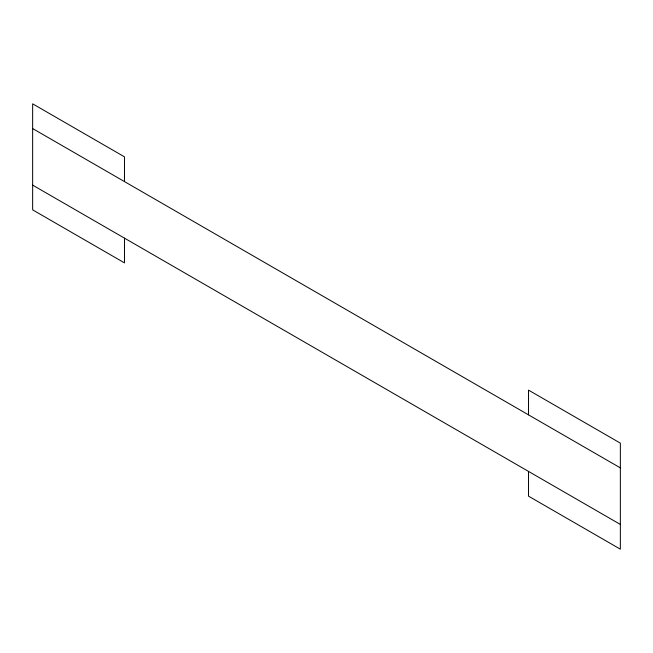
<?xml version="1.0" encoding="UTF-8"?>
<svg xmlns="http://www.w3.org/2000/svg" width="653" height="653" viewBox="0 0 653 653"><rect width="100%" height="100%" fill="white"/><g stroke="black" fill="none" stroke-linecap="round" stroke-linejoin="round"><path stroke-width="0.98" d="M32.65 128.568L620.35 467.875M620.35 524.432L32.65 185.126M528.522 414.859L528.522 390.119L620.35 443.134L620.35 549.173L528.522 496.158L528.522 471.409M124.478 181.591L124.478 156.842L32.65 103.827L32.65 209.866L124.478 262.881L124.478 238.141"/></g></svg>
